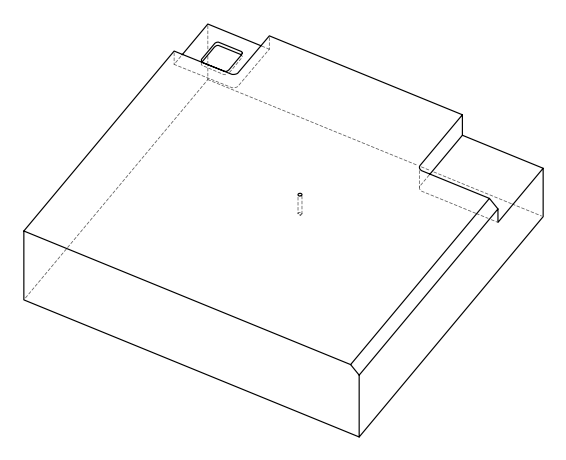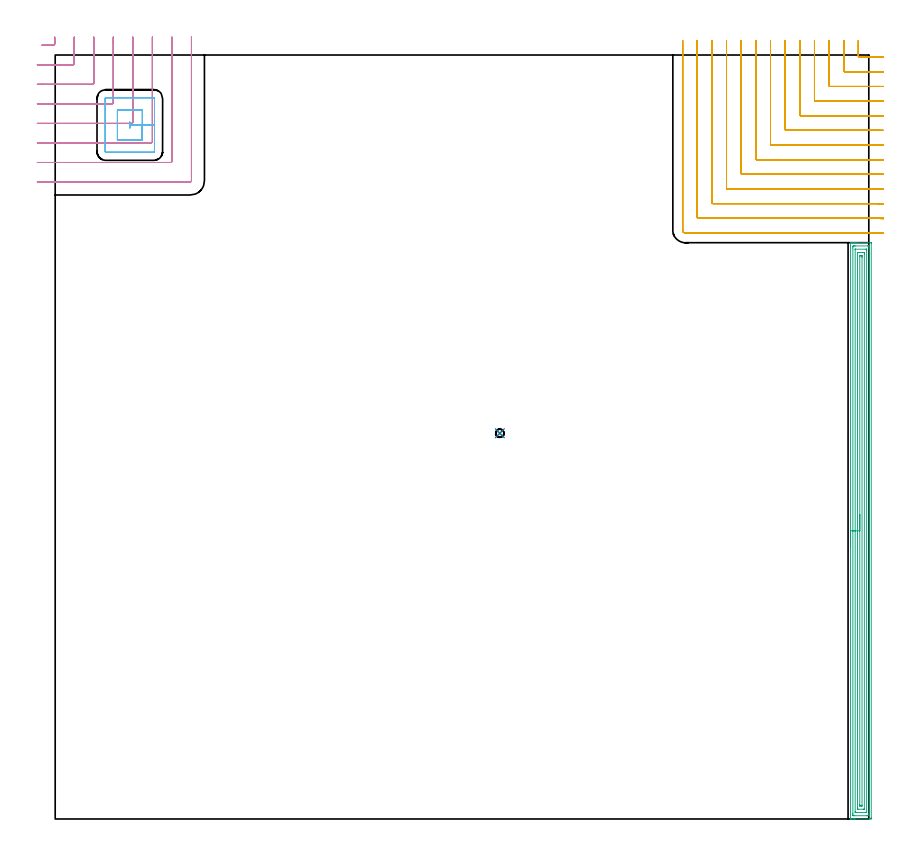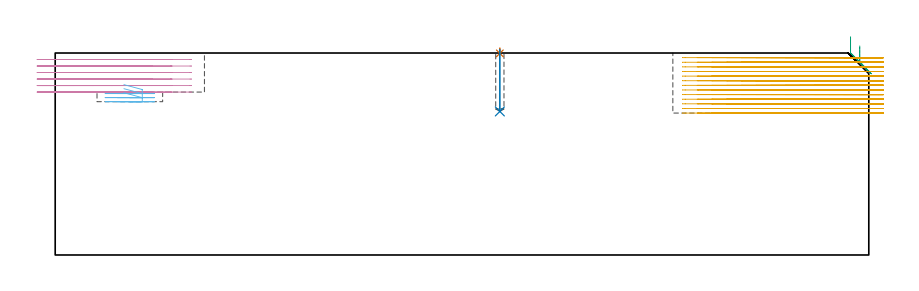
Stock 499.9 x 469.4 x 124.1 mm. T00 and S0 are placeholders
(PLAN: 6 operations, 5 tool changes, 76.7 min)
(1 SPOT_DRILL | STEP1POCKET | NXT0321_9005460120000 | 0.03 min | 2 mm3)
(2 DRILL_BLIND_HOLE_INTO_CENTER | STEP1POCKET | UGT0301_175 | 0.15 min | 703 mm3)
(3 AREA_MILL | FG_CHAMFER_SURFACE | UGT0205_001 | 14.4 min | 29096 mm3)
(4 MILL_CORNER_NOTCH_RECTANGULAR | CORNER_NOTCH_RECTANGULAR | UGT0201_008 | Follow Part, ap 4, ae 75% | 10.73 min | 188899 mm3)
(5 MILL_CORNER_NOTCH_RECTANGULAR_1 | CORNER_NOTCH_RECTANGULAR_1 | NXT0201_011 | Follow Part, ap 3, ae 75% | 49.76 min | 511276 mm3)
(6 MILL_RECTANGULAR_POCKET | POCKET_RECTANGULAR_STRAIGHT | NXT0201_013 | Follow Part, ap 2.5, ae 75% | 1.66 min | 10167 mm3)
(TOOL NXT0321_9005460120000 | NC Spot Drill, 142deg, 12mm, Carbide, Uncoated | D12 PA142 FL30 Z2)
(TOOL UGT0301_175 | Twist Drill 5.1 mm | D5.1 PA118 FL50 Z2)
(TOOL UGT0205_001 | Chamfer Mill 20 x 3 x 45 deg. | D20 FL50 Z2)
(TOOL UGT0201_008 | End Mill 16 mm | D16 FL32 Z4)
(TOOL NXT0201_011 | ENDMILL 12mm [2P460-1200-NA 1630] | D12 FL38 Z6)
(TOOL NXT0201_013 | ENDMILL 10mm | D10 FL30 Z4)
(OP 1 SPOT_DRILL)
G17 G21 G94 G90
T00 M6
G54
G17 G0 G90 X273.2 Y237. S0 M3
G43 Z134.1 H0
G94 G81 G98 Z123.88 F250. R127.1
G80
M5
M2
(OP 2 DRILL_BLIND_HOLE_INTO_CENTER)
G17 G21 G94 G90
T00 M6
G54
G17 G0 G90 X273.2 Y237. S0 M3
G43 Z134.1 H0
G94 G81 G98 Z88.2 F250. R126.1
G80
M5
M2
(OP 3 AREA_MILL)
G17 G21 G94 G90
T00 M6
G54
G17 G0 G90 X488.7 Y167.05 S1061 M3
G43 Z134.1 H0
G94 G1 Y167.088 Z133.228 F250.
Y167.202 Z132.363
Y167.391 Z131.512
Y167.653 Z130.68
Y167.987 Z129.874
Y168.39 Z129.1
Y168.858 Z128.364
Y169.39 Z127.672
Y169.979 Z127.029
Y170.622 Z126.439
Y171.314 Z125.908
Y172.05 Z125.44
Y172.824 Z125.037
Y173.63 Z124.703
Y174.462 Z124.441
Y175.314 Z124.252
Y176.178 Z124.138
Y177.05 Z124.1
Y353.929
X488.703 Y354.09 Z124.088
X488.745 Y354.094 Z124.046
X489.134 Y354.1 Z123.665
X489.475 Z123.324
X490.157 Z122.638
X491.387 Z121.41
X491.936 Z120.858
X492.551 Z120.244
X500.833 Z111.964
X501.109 Y354.098 Z111.688
X501.392 Y354.09 Z111.406
X501.399 Y353.807 Z111.399
X501.4 Y0.618 Z111.4
X501.397 Y0.291 Z111.402
X501.392 Y0.01 Z111.406
X501.108 Y0. Z111.69
X491.936 Z120.858
X491.387 Z121.41
X491.046 Z121.75
X490.497 Z122.299
X490.157 Z122.638
X489.475 Z123.324
X489.134 Z123.665
X488.747 Z124.044
X488.702 Y0.009 Z124.088
X488.7 Y0.171 Z124.1
Y177.05
X490.114 Z122.686
Y350.845
X490.117 Y351.696 Z122.683
X490.119 Y351.733 Z122.681
X490.157 Y352.09 Z122.643
X490.646 Y352.098 Z122.154
X491.046 Y352.099 Z121.754
X491.533 Y352.1 Z121.267
X499.054 Y352.099 Z113.746
X499.543 Y352.097 Z113.257
X499.943 Y352.09 Z112.857
X499.981 Y351.696 Z112.819
X499.983 Y351.656 Z112.817
X499.986 Y350.802 Z112.814
Y3.255
X499.983 Y2.404 Z112.817
X499.981 Y2.366 Z112.819
X499.943 Y2.01 Z112.857
X499.454 Y2.002 Z113.346
X499.054 Y2.001 Z113.746
X498.567 Y2. Z114.233
X491.046 Y2.001 Z121.754
X490.557 Y2.003 Z122.244
X490.157 Y2.01 Z122.643
X490.119 Y2.404 Z122.681
X490.117 Y2.444 Z122.683
X490.114 Y3.298 Z122.686
Y177.05
X491.528 Z121.272
X491.529 Y350.011 Z121.271
X491.53 Y350.062 Z121.27
X491.533 Y350.086 Z121.267
X491.535 Y350.09 Z121.265
X491.556 Y350.093 Z121.244
X491.747 Y350.099 Z121.053
X498.164 Z114.636
X498.354 Y350.096 Z114.446
X498.481 Y350.091 Z114.319
X498.565 Y350.085 Z114.235
X498.567 Y350.045 Z114.233
X498.569 Y349.909 Z114.231
X498.571 Y349.5 Z114.229
Y4.089
X498.57 Y4.038 Z114.23
X498.567 Y4.014 Z114.233
X498.565 Y4.01 Z114.235
X498.544 Y4.007 Z114.256
X498.353 Y4.001 Z114.447
X491.936 Z120.864
X491.746 Y4.004 Z121.054
X491.619 Y4.009 Z121.181
X491.535 Y4.015 Z121.265
X491.533 Y4.055 Z121.267
X491.531 Y4.191 Z121.269
X491.529 Y4.6 Z121.271
X491.528 Y177.05 Z121.272
X492.943 Z119.857
Y348.005
X492.944 Y348.057 Z119.856
X492.947 Y348.084 Z119.853
X492.949 Y348.09 Z119.851
X492.957 Y348.093 Z119.843
X493.065 Y348.097 Z119.735
X493.282 Y348.099 Z119.518
X493.715 Y348.1 Z119.085
X496.407 Z116.393
X496.827 Y348.098 Z115.973
X497.037 Y348.094 Z115.763
X497.14 Y348.09 Z115.66
X497.151 Y348.083 Z115.649
X497.153 Y348.065 Z115.647
X497.155 Y348.027 Z115.645
X497.157 Y347.347 Z115.643
Y347.229
Y6.095
X497.156 Y6.043 Z115.644
X497.153 Y6.016 Z115.647
X497.151 Y6.01 Z115.649
X497.143 Y6.007 Z115.657
X497.035 Y6.002 Z115.765
X496.818 Y6.001 Z115.982
X496.385 Y6. Z116.415
X493.693 Z119.107
X493.273 Y6.002 Z119.527
X493.063 Y6.006 Z119.737
X492.96 Y6.01 Z119.84
X492.949 Y6.017 Z119.851
X492.947 Y6.035 Z119.853
X492.945 Y6.073 Z119.855
X492.943 Y6.754 Z119.857
Y6.871
Y177.05
X494.357 Z118.443
X494.358 Y345.691 Z118.442
X494.362 Y345.941 Z118.438
X494.366 Y346.09 Z118.434
X494.442 Y346.095 Z118.358
X494.605 Y346.099 Z118.195
X494.84 Y346.1 Z117.96
X495.495 Y346.099 Z117.305
X495.732 Y346.098 Z117.068
X495.74 Y346.091 Z117.06
X495.742 Y346.088 Z117.058
X495.743 Y345.442 Z117.057
Y345.193
X495.742 Y8.409 Z117.058
X495.738 Y8.159 Z117.062
X495.734 Y8.01 Z117.066
X495.658 Y8.005 Z117.142
X495.495 Y8.001 Z117.305
X495.26 Y8. Z117.54
X494.605 Y8.001 Z118.195
X494.368 Y8.002 Z118.432
X494.36 Y8.009 Z118.44
X494.358 Y8.012 Z118.442
X494.357 Y8.658 Z118.443
Y8.907
Y177.05
Y177.922 Z118.481
Y178.786 Z118.595
Y179.638 Z118.784
Y180.47 Z119.046
Y181.276 Z119.38
Y182.05 Z119.783
Y182.786 Z120.252
Y183.478 Z120.783
Y184.121 Z121.372
Y184.71 Z122.015
Y185.242 Z122.707
Y185.71 Z123.443
Y186.113 Z124.217
Y186.447 Z125.023
Y186.709 Z125.855
Y186.898 Z126.707
Y187.012 Z127.572
Y187.05 Z128.443
G0 Z134.1
M5
M2
(OP 4 MILL_CORNER_NOTCH_RECTANGULAR)
G17 G21 G94 G90
T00 M6
G54
G17 G0 G90 X-8.291 Y475.4 S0 M3
G43 Z134.1 H0
Z120.1
G94 G1 X-5.291 F250.
X-1.093
G3 X-0.3 Y476.194 R0.8
G1 Y477.394
Y480.394
G0 Z134.1
X-11. Y463.4
Z120.1
G1 X-8.
X10.906 F500.
G3 X11.7 Y464.194 R0.8
G1 Y477.4
Y480.4 F250.
G0 Z134.1
X-11. Y451.4
Z120.1
G1 X-8.
X22.906 F500.
G3 X23.7 Y452.194 R0.8
G1 Y477.4
Y480.4 F250.
G0 Z134.1
X-11. Y439.4
Z120.1
G1 X-8.
X34.905 F500.
G3 X35.7 Y440.195 R0.8
G1 Y477.4
Y480.4 F250.
G0 Z134.1
X-11. Y427.4
Z120.1
G1 X-8.
X46.905 F500.
G3 X47.7 Y428.195 R0.8
G1 Y477.4
Y480.4 F250.
G0 Z134.1
X-11. Y415.4
Z120.1
G1 X-8.
X58.905 F500.
G3 X59.7 Y416.195 R0.8
G1 Y477.4
Y480.4 F250.
G0 Z134.1
X-11. Y403.4
Z120.1
G1 X-8.
X70.905 F500.
G3 X71.7 Y404.195 R0.8
G1 Y477.4
Y480.4 F250.
G0 Z134.1
X-11. Y391.4
Z120.1
G1 X-8.
X82.905 F500.
G3 X83.7 Y392.195 R0.8
G1 Y477.4
Y480.4 F250.
G0 Z134.1
X-8.291 Y475.4
Z116.1
G1 X-5.291
X-1.093
G3 X-0.3 Y476.193 R0.8
G1 Y477.394
Y480.394
G0 Z134.1
X-11. Y463.4
Z116.1
G1 X-8.
X10.906 F500.
G3 X11.7 Y464.194 R0.8
G1 Y477.4
Y480.4 F250.
G0 Z134.1
X-11. Y451.4
Z116.1
G1 X-8.
X22.906 F500.
G3 X23.7 Y452.194 R0.8
G1 Y477.4
Y480.4 F250.
G0 Z134.1
X-11. Y439.4
Z116.1
G1 X-8.
X34.906 F500.
G3 X35.7 Y440.194 R0.8
G1 Y477.4
Y480.4 F250.
G0 Z134.1
X-11. Y427.4
Z116.1
G1 X-8.
X46.905 F500.
G3 X47.7 Y428.195 R0.8
G1 Y477.4
Y480.4 F250.
G0 Z134.1
X-11. Y415.4
Z116.1
G1 X-8.
X58.905 F500.
G3 X59.7 Y416.195 R0.8
G1 Y477.4
Y480.4 F250.
G0 Z134.1
X-11. Y403.4
Z116.1
G1 X-8.
X70.905 F500.
G3 X71.7 Y404.195 R0.8
G1 Y477.4
Y480.4 F250.
G0 Z134.1
X-11. Y391.4
Z116.1
G1 X-8.
X82.905 F500.
G3 X83.7 Y392.195 R0.8
G1 Y477.4
Y480.4 F250.
G0 Z134.1
X-8.291 Y475.4
Z112.1
G1 X-5.291
X-1.093
G3 X-0.3 Y476.193 R0.8
G1 Y477.394
Y480.394
G0 Z134.1
X-11. Y463.4
Z112.1
G1 X-8.
X10.906 F500.
G3 X11.7 Y464.194 R0.8
G1 Y477.4
Y480.4 F250.
G0 Z134.1
X-11. Y451.4
Z112.1
G1 X-8.
X22.906 F500.
G3 X23.7 Y452.194 R0.8
G1 Y477.4
Y480.4 F250.
G0 Z134.1
X-11. Y439.4
Z112.1
G1 X-8.
X34.906 F500.
G3 X35.7 Y440.194 R0.8
G1 Y477.4
Y480.4 F250.
G0 Z134.1
X-11. Y427.4
Z112.1
G1 X-8.
X46.905 F500.
G3 X47.7 Y428.195 R0.8
G1 Y477.4
Y480.4 F250.
G0 Z134.1
X-11. Y415.4
Z112.1
G1 X-8.
X58.905 F500.
G3 X59.7 Y416.195 R0.8
G1 Y477.4
Y480.4 F250.
G0 Z134.1
X-11. Y403.4
Z112.1
G1 X-8.
X70.905 F500.
G3 X71.7 Y404.195 R0.8
G1 Y477.4
Y480.4 F250.
G0 Z134.1
X-11. Y391.4
Z112.1
G1 X-8.
X82.905 F500.
G3 X83.7 Y392.195 R0.8
G1 Y477.4
Y480.4 F250.
G0 Z134.1
X-8.291 Y475.4
Z108.1
G1 X-5.291
X-1.093
G3 X-0.3 Y476.193 R0.8
G1 Y477.394
Y480.394
G0 Z134.1
X-11. Y463.4
Z108.1
G1 X-8.
X10.906 F500.
G3 X11.7 Y464.194 R0.8
G1 Y477.4
Y480.4 F250.
G0 Z134.1
X-11. Y451.4
Z108.1
G1 X-8.
X22.906 F500.
G3 X23.7 Y452.194 R0.8
G1 Y477.4
Y480.4 F250.
G0 Z134.1
X-11. Y439.4
Z108.1
G1 X-8.
X34.906 F500.
G3 X35.7 Y440.194 R0.8
G1 Y477.4
Y480.4 F250.
G0 Z134.1
X-11. Y427.4
Z108.1
G1 X-8.
X46.905 F500.
G3 X47.7 Y428.195 R0.8
G1 Y477.4
Y480.4 F250.
G0 Z134.1
X-11. Y415.4
Z108.1
G1 X-8.
X58.905 F500.
G3 X59.7 Y416.195 R0.8
G1 Y477.4
Y480.4 F250.
G0 Z134.1
X-11. Y403.4
Z108.1
G1 X-8.
X70.905 F500.
G3 X71.7 Y404.195 R0.8
G1 Y477.4
Y480.4 F250.
G0 Z134.1
X-11. Y391.4
Z108.1
G1 X-8.
X82.905 F500.
G3 X83.7 Y392.195 R0.8
G1 Y477.4
Y480.4 F250.
G0 Z134.1
X-8.291 Y475.4
Z104.1
G1 X-5.291
X-1.093
G3 X-0.3 Y476.193 R0.8
G1 Y477.394
Y480.394
G0 Z134.1
X-11. Y463.4
Z104.1
G1 X-8.
X10.906 F500.
G3 X11.7 Y464.194 R0.8
G1 Y477.4
Y480.4 F250.
G0 Z134.1
X-11. Y451.4
Z104.1
G1 X-8.
X22.906 F500.
G3 X23.7 Y452.194 R0.8
G1 Y477.4
Y480.4 F250.
G0 Z134.1
X-11. Y439.4
Z104.1
G1 X-8.
X34.906 F500.
G3 X35.7 Y440.194 R0.8
G1 Y477.4
Y480.4 F250.
G0 Z134.1
X-11. Y427.4
Z104.1
G1 X-8.
X46.905 F500.
G3 X47.7 Y428.195 R0.8
G1 Y477.4
Y480.4 F250.
G0 Z134.1
X-11. Y415.4
Z104.1
G1 X-8.
X58.905 F500.
G3 X59.7 Y416.195 R0.8
G1 Y477.4
Y480.4 F250.
G0 Z134.1
X-11. Y403.4
Z104.1
G1 X-8.
X70.905 F500.
G3 X71.7 Y404.195 R0.8
G1 Y477.4
Y480.4 F250.
G0 Z134.1
X-11. Y391.4
Z104.1
G1 X-8.
X82.905 F500.
G3 X83.7 Y392.195 R0.8
G1 Y477.4
Y480.4 F250.
G0 Z134.1
X-8.291 Y475.4
Z100.1
G1 X-5.291
X-1.093
G3 X-0.3 Y476.193 R0.8
G1 Y477.394
Y480.394
G0 Z134.1
X-11. Y463.4
Z100.1
G1 X-8.
X10.906 F500.
G3 X11.7 Y464.194 R0.8
G1 Y477.4
Y480.4 F250.
G0 Z134.1
X-11. Y451.4
Z100.1
G1 X-8.
X22.906 F500.
G3 X23.7 Y452.194 R0.8
G1 Y477.4
Y480.4 F250.
G0 Z134.1
X-11. Y439.4
Z100.1
G1 X-8.
X34.906 F500.
G3 X35.7 Y440.194 R0.8
G1 Y477.4
Y480.4 F250.
G0 Z134.1
X-11. Y427.4
Z100.1
G1 X-8.
X46.905 F500.
G3 X47.7 Y428.195 R0.8
G1 Y477.4
Y480.4 F250.
G0 Z134.1
X-11. Y415.4
Z100.1
G1 X-8.
X58.905 F500.
G3 X59.7 Y416.195 R0.8
G1 Y477.4
Y480.4 F250.
G0 Z134.1
X-11. Y403.4
Z100.1
G1 X-8.
X70.905 F500.
G3 X71.7 Y404.195 R0.8
G1 Y477.4
Y480.4 F250.
G0 Z134.1
X-11. Y391.4
Z100.1
G1 X-8.
X82.905 F500.
G3 X83.7 Y392.195 R0.8
G1 Y477.4
Y480.4 F250.
G0 Z134.1
M5
M2
(OP 5 MILL_CORNER_NOTCH_RECTANGULAR_1)
G17 G21 G94 G90
T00 M6
G54
G17 G0 G90 X493.5 Y478.4 S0 M3
G43 Z134.1 H1
Z121.261
G94 G1 Y475.4 F250.
Y468.693 F500.
G3 X494.093 Y468.1 R0.6
G1 X504.372
G2 X505.9 Y468.089 R108.
G1 X508.9 Y468.047 F250.
G0 Z134.1
X484.5 Y478.4
Z121.261
G1 Y475.4
Y459.693 F500.
G3 X485.093 Y459.1 R0.6
G1 X504.372
G2 X505.9 Y459.088 R99.
G1 X508.9 Y459.042 F250.
G0 Z134.1
X475.5 Y478.4
Z121.261
G1 Y475.4
Y450.693 F500.
G3 X476.093 Y450.1 R0.6
G1 X504.372
G2 X505.9 Y450.087 R90.
G1 X508.9 Y450.036 F250.
G0 Z134.1
X466.5 Y478.4
Z121.261
G1 Y475.4
Y441.694 F500.
G3 X467.094 Y441.1 R0.6
G1 X504.372
G2 X505.9 Y441.086 R81.
G1 X508.899 Y441.029 F250.
G0 Z134.1
X457.5 Y478.4
Z121.261
G1 Y475.4
Y432.694 F500.
G3 X458.094 Y432.1 R0.6
G1 X504.372
G2 X505.9 Y432.084 R72.
G1 X508.899 Y432.02 F250.
G0 Z134.1
X448.5 Y478.4
Z121.261
G1 Y475.4
Y423.694 F500.
G3 X449.094 Y423.1 R0.6
G1 X504.372
G2 X505.9 Y423.081 R63.
G1 X508.899 Y423.009 F250.
G0 Z134.1
X439.5 Y478.4
Z121.261
G1 Y475.4
Y414.695 F500.
G3 X440.095 Y414.1 R0.6
G1 X504.372
G2 X505.9 Y414.078 R54.
G1 X508.899 Y413.994 F250.
G0 Z134.1
X430.5 Y478.4
Z121.261
G1 Y475.4
Y405.695 F500.
G3 X431.095 Y405.1 R0.6
G1 X504.372
G2 X505.9 Y405.074 R45.
G1 X508.898 Y404.972 F250.
G0 Z134.1
X421.5 Y478.4
Z121.261
G1 Y475.4
Y396.695 F500.
G3 X422.095 Y396.1 R0.6
G1 X504.372
G2 X505.9 Y396.068 R36.
G1 X508.897 Y395.94 F250.
G0 Z134.1
X412.5 Y478.4
Z121.261
G1 Y475.4
Y387.695 F500.
G3 X413.095 Y387.1 R0.6
G1 X504.372
G2 X505.9 Y387.057 R27.
G1 X508.895 Y386.887 F250.
G0 Z134.1
X403.5 Y478.4
Z121.261
G1 Y475.4
Y378.696 F500.
G3 X404.096 Y378.1 R0.6
G1 X504.372
G2 X505.9 Y378.035 R18.
G1 X508.889 Y377.78 F250.
G0 Z134.1
X394.5 Y478.4
Z121.261
G1 Y475.4
Y369.696 F500.
G3 X395.096 Y369.1 R0.6
G1 X504.372
G2 X505.9 Y368.969 R9.
G1 X508.856 Y368.46 F250.
G0 Z134.1
X385.5 Y478.4
Z121.261
G1 Y475.4
Y361.7 F500.
G3 X387.1 Y360.1 R1.6
G1 X504.372
X507.372 F250.
G0 Z134.1
X493.5 Y478.4
Z118.423
G1 Y475.4
Y468.693 F500.
G3 X494.093 Y468.1 R0.6
G1 X505.392
G2 X505.9 Y468.099 R108.
G1 X508.9 Y468.085 F250.
G0 Z134.1
X484.5 Y478.4
Z118.423
G1 Y475.4
Y459.693 F500.
G3 X485.093 Y459.1 R0.6
G1 X505.392
G2 X505.9 Y459.099 R99.
G1 X508.9 Y459.083 F250.
G0 Z134.1
X475.5 Y478.4
Z118.423
G1 Y475.4
Y450.693 F500.
G3 X476.093 Y450.1 R0.6
G1 X505.392
G2 X505.9 Y450.099 R90.
G1 X508.9 Y450.082 F250.
G0 Z134.1
X466.5 Y478.4
Z118.423
G1 Y475.4
Y441.694 F500.
G3 X467.094 Y441.1 R0.6
G1 X505.392
G2 X505.9 Y441.098 R81.
G1 X508.9 Y441.08 F250.
G0 Z134.1
X457.5 Y478.4
Z118.423
G1 Y475.4
Y432.694 F500.
G3 X458.094 Y432.1 R0.6
G1 X505.392
G2 X505.9 Y432.098 R72.
G1 X508.9 Y432.077 F250.
G0 Z134.1
X448.5 Y478.4
Z118.423
G1 Y475.4
Y423.694 F500.
G3 X449.094 Y423.1 R0.6
G1 X505.392
G2 X505.9 Y423.098 R63.
G1 X508.9 Y423.074 F250.
G0 Z134.1
X439.5 Y478.4
Z118.423
G1 Y475.4
Y414.695 F500.
G3 X440.095 Y414.1 R0.6
G1 X505.392
G2 X505.9 Y414.098 R54.
G1 X508.9 Y414.069 F250.
G0 Z134.1
X430.5 Y478.4
Z118.423
G1 Y475.4
Y405.695 F500.
G3 X431.095 Y405.1 R0.6
G1 X505.392
G2 X505.9 Y405.097 R45.
G1 X508.9 Y405.063 F250.
G0 Z134.1
X421.5 Y478.4
Z118.423
G1 Y475.4
Y396.695 F500.
G3 X422.095 Y396.1 R0.6
G1 X505.392
G2 X505.9 Y396.096 R36.
G1 X508.9 Y396.054 F250.
G0 Z134.1
X412.5 Y478.4
Z118.423
G1 Y475.4
Y387.695 F500.
G3 X413.095 Y387.1 R0.6
G1 X505.392
G2 X505.9 Y387.095 R27.
G1 X508.899 Y387.039 F250.
G0 Z134.1
X403.5 Y478.4
Z118.423
G1 Y475.4
Y378.696 F500.
G3 X404.096 Y378.1 R0.6
G1 X505.392
G2 X505.9 Y378.093 R18.
G1 X508.899 Y378.008 F250.
G0 Z134.1
X394.5 Y478.4
Z118.423
G1 Y475.4
Y369.696 F500.
G3 X395.096 Y369.1 R0.6
G1 X505.392
G2 X505.9 Y369.086 R9.
G1 X508.895 Y368.916 F250.
G0 Z134.1
X385.5 Y478.4
Z118.423
G1 Y475.4
Y361.7 F500.
G3 X387.1 Y360.1 R1.6
G1 X505.392
X508.392 F250.
G0 Z134.1
X493.5 Y478.4
Z115.585
G1 Y475.4
Y468.693 F500.
G3 X494.093 Y468.1 R0.6
G1 X505.9
X508.9 F250.
G0 Z134.1
X484.5 Y478.4
Z115.585
G1 Y475.4
Y459.693 F500.
G3 X485.093 Y459.1 R0.6
G1 X505.9
X508.9 F250.
G0 Z134.1
X475.5 Y478.4
Z115.585
G1 Y475.4
Y450.693 F500.
G3 X476.093 Y450.1 R0.6
G1 X505.9
X508.9 F250.
G0 Z134.1
X466.5 Y478.4
Z115.585
G1 Y475.4
Y441.694 F500.
G3 X467.094 Y441.1 R0.6
G1 X505.9
X508.9 F250.
G0 Z134.1
X457.5 Y478.4
Z115.585
G1 Y475.4
Y432.694 F500.
G3 X458.094 Y432.1 R0.6
G1 X505.9
X508.9 F250.
G0 Z134.1
X448.5 Y478.4
Z115.585
G1 Y475.4
Y423.694 F500.
G3 X449.094 Y423.1 R0.6
G1 X505.9
X508.9 F250.
G0 Z134.1
X439.5 Y478.4
Z115.585
G1 Y475.4
Y414.695 F500.
G3 X440.095 Y414.1 R0.6
G1 X505.9
X508.9 F250.
G0 Z134.1
X430.5 Y478.4
Z115.585
G1 Y475.4
Y405.695 F500.
G3 X431.095 Y405.1 R0.6
G1 X505.9
X508.9 F250.
G0 Z134.1
X421.5 Y478.4
Z115.585
G1 Y475.4
Y396.695 F500.
G3 X422.095 Y396.1 R0.6
G1 X505.9
X508.9 F250.
G0 Z134.1
X412.5 Y478.4
Z115.585
G1 Y475.4
Y387.695 F500.
G3 X413.095 Y387.1 R0.6
G1 X505.9
X508.9 F250.
G0 Z134.1
X403.5 Y478.4
Z115.585
G1 Y475.4
Y378.696 F500.
G3 X404.096 Y378.1 R0.6
G1 X505.9
X508.9 F250.
G0 Z134.1
X394.5 Y478.4
Z115.585
G1 Y475.4
Y369.696 F500.
G3 X395.096 Y369.1 R0.6
G1 X505.9
X508.9 F250.
G0 Z134.1
X385.5 Y478.4
Z115.585
G1 Y475.4
Y361.7 F500.
G3 X387.1 Y360.1 R1.6
G1 X505.9
X508.9 F250.
G0 Z134.1
X493.5 Y478.4
Z112.746
G1 Y475.4
Y468.693 F500.
G3 X494.093 Y468.1 R0.6
G1 X505.9
X508.9 F250.
G0 Z134.1
X484.5 Y478.4
Z112.746
G1 Y475.4
Y459.693 F500.
G3 X485.093 Y459.1 R0.6
G1 X505.9
X508.9 F250.
G0 Z134.1
X475.5 Y478.4
Z112.746
G1 Y475.4
Y450.693 F500.
G3 X476.093 Y450.1 R0.6
G1 X505.9
X508.9 F250.
G0 Z134.1
X466.5 Y478.4
Z112.746
G1 Y475.4
Y441.694 F500.
G3 X467.094 Y441.1 R0.6
G1 X505.9
X508.9 F250.
G0 Z134.1
X457.5 Y478.4
Z112.746
G1 Y475.4
Y432.694 F500.
G3 X458.094 Y432.1 R0.6
G1 X505.9
X508.9 F250.
G0 Z134.1
X448.5 Y478.4
Z112.746
G1 Y475.4
Y423.694 F500.
G3 X449.094 Y423.1 R0.6
G1 X505.9
X508.9 F250.
G0 Z134.1
X439.5 Y478.4
Z112.746
G1 Y475.4
Y414.695 F500.
G3 X440.095 Y414.1 R0.6
G1 X505.9
X508.9 F250.
G0 Z134.1
X430.5 Y478.4
Z112.746
G1 Y475.4
Y405.695 F500.
G3 X431.095 Y405.1 R0.6
G1 X505.9
X508.9 F250.
G0 Z134.1
X421.5 Y478.4
Z112.746
G1 Y475.4
Y396.695 F500.
G3 X422.095 Y396.1 R0.6
G1 X505.9
X508.9 F250.
G0 Z134.1
X412.5 Y478.4
Z112.746
G1 Y475.4
Y387.695 F500.
G3 X413.095 Y387.1 R0.6
G1 X505.9
X508.9 F250.
G0 Z134.1
X403.5 Y478.4
Z112.746
G1 Y475.4
Y378.696 F500.
G3 X404.096 Y378.1 R0.6
G1 X505.9
X508.9 F250.
G0 Z134.1
X394.5 Y478.4
Z112.746
G1 Y475.4
Y369.696 F500.
G3 X395.096 Y369.1 R0.6
G1 X505.9
X508.9 F250.
G0 Z134.1
X385.5 Y478.4
Z112.746
G1 Y475.4
Y361.7 F500.
G3 X387.1 Y360.1 R1.6
G1 X505.9
X508.9 F250.
G0 Z134.1
X493.5 Y478.4
Z109.908
G1 Y475.4
Y468.693 F500.
G3 X494.093 Y468.1 R0.6
G1 X505.9
X508.9 F250.
G0 Z134.1
X484.5 Y478.4
Z109.908
G1 Y475.4
Y459.693 F500.
G3 X485.093 Y459.1 R0.6
G1 X505.9
X508.9 F250.
G0 Z134.1
X475.5 Y478.4
Z109.908
G1 Y475.4
Y450.693 F500.
G3 X476.093 Y450.1 R0.6
G1 X505.9
X508.9 F250.
G0 Z134.1
X466.5 Y478.4
Z109.908
G1 Y475.4
Y441.694 F500.
G3 X467.094 Y441.1 R0.6
G1 X505.9
X508.9 F250.
G0 Z134.1
X457.5 Y478.4
Z109.908
G1 Y475.4
Y432.694 F500.
G3 X458.094 Y432.1 R0.6
G1 X505.9
X508.9 F250.
G0 Z134.1
X448.5 Y478.4
Z109.908
G1 Y475.4
Y423.694 F500.
G3 X449.094 Y423.1 R0.6
G1 X505.9
X508.9 F250.
G0 Z134.1
X439.5 Y478.4
Z109.908
G1 Y475.4
Y414.695 F500.
G3 X440.095 Y414.1 R0.6
G1 X505.9
X508.9 F250.
G0 Z134.1
X430.5 Y478.4
Z109.908
G1 Y475.4
Y405.695 F500.
G3 X431.095 Y405.1 R0.6
G1 X505.9
X508.9 F250.
G0 Z134.1
X421.5 Y478.4
Z109.908
G1 Y475.4
Y396.695 F500.
G3 X422.095 Y396.1 R0.6
G1 X505.9
X508.9 F250.
G0 Z134.1
X412.5 Y478.4
Z109.908
G1 Y475.4
Y387.695 F500.
G3 X413.095 Y387.1 R0.6
G1 X505.9
X508.9 F250.
G0 Z134.1
X403.5 Y478.4
Z109.908
G1 Y475.4
Y378.696 F500.
G3 X404.096 Y378.1 R0.6
G1 X505.9
X508.9 F250.
G0 Z134.1
X394.5 Y478.4
Z109.908
G1 Y475.4
Y369.696 F500.
G3 X395.096 Y369.1 R0.6
G1 X505.9
X508.9 F250.
G0 Z134.1
X385.5 Y478.4
Z109.908
G1 Y475.4
Y361.7 F500.
G3 X387.1 Y360.1 R1.6
G1 X505.9
X508.9 F250.
G0 Z134.1
X493.5 Y478.4
Z107.069
G1 Y475.4
Y468.693 F500.
G3 X494.093 Y468.1 R0.6
G1 X505.9
X508.9 F250.
G0 Z134.1
X484.5 Y478.4
Z107.069
G1 Y475.4
Y459.693 F500.
G3 X485.093 Y459.1 R0.6
G1 X505.9
X508.9 F250.
G0 Z134.1
X475.5 Y478.4
Z107.069
G1 Y475.4
Y450.693 F500.
G3 X476.093 Y450.1 R0.6
G1 X505.9
X508.9 F250.
G0 Z134.1
X466.5 Y478.4
Z107.069
G1 Y475.4
Y441.694 F500.
G3 X467.094 Y441.1 R0.6
G1 X505.9
X508.9 F250.
G0 Z134.1
X457.5 Y478.4
Z107.069
G1 Y475.4
Y432.694 F500.
G3 X458.094 Y432.1 R0.6
G1 X505.9
X508.9 F250.
G0 Z134.1
X448.5 Y478.4
Z107.069
G1 Y475.4
Y423.694 F500.
G3 X449.094 Y423.1 R0.6
G1 X505.9
X508.9 F250.
G0 Z134.1
X439.5 Y478.4
Z107.069
G1 Y475.4
Y414.695 F500.
G3 X440.095 Y414.1 R0.6
G1 X505.9
X508.9 F250.
G0 Z134.1
X430.5 Y478.4
Z107.069
G1 Y475.4
Y405.695 F500.
G3 X431.095 Y405.1 R0.6
G1 X505.9
X508.9 F250.
G0 Z134.1
X421.5 Y478.4
Z107.069
G1 Y475.4
Y396.695 F500.
G3 X422.095 Y396.1 R0.6
G1 X505.9
X508.9 F250.
G0 Z134.1
X412.5 Y478.4
Z107.069
G1 Y475.4
Y387.695 F500.
G3 X413.095 Y387.1 R0.6
G1 X505.9
X508.9 F250.
G0 Z134.1
X403.5 Y478.4
Z107.069
G1 Y475.4
Y378.696 F500.
G3 X404.096 Y378.1 R0.6
G1 X505.9
X508.9 F250.
G0 Z134.1
X394.5 Y478.4
Z107.069
G1 Y475.4
Y369.696 F500.
G3 X395.096 Y369.1 R0.6
G1 X505.9
X508.9 F250.
G0 Z134.1
X385.5 Y478.4
Z107.069
G1 Y475.4
Y361.7 F500.
G3 X387.1 Y360.1 R1.6
G1 X505.9
X508.9 F250.
G0 Z134.1
X493.5 Y478.4
Z104.231
G1 Y475.4
Y468.693 F500.
G3 X494.093 Y468.1 R0.6
G1 X505.9
X508.9 F250.
G0 Z134.1
X484.5 Y478.4
Z104.231
G1 Y475.4
Y459.693 F500.
G3 X485.093 Y459.1 R0.6
G1 X505.9
X508.9 F250.
G0 Z134.1
X475.5 Y478.4
Z104.231
G1 Y475.4
Y450.693 F500.
G3 X476.093 Y450.1 R0.6
G1 X505.9
X508.9 F250.
G0 Z134.1
X466.5 Y478.4
Z104.231
G1 Y475.4
Y441.694 F500.
G3 X467.094 Y441.1 R0.6
G1 X505.9
X508.9 F250.
G0 Z134.1
X457.5 Y478.4
Z104.231
G1 Y475.4
Y432.694 F500.
G3 X458.094 Y432.1 R0.6
G1 X505.9
X508.9 F250.
G0 Z134.1
X448.5 Y478.4
Z104.231
G1 Y475.4
Y423.694 F500.
G3 X449.094 Y423.1 R0.6
G1 X505.9
X508.9 F250.
G0 Z134.1
X439.5 Y478.4
Z104.231
G1 Y475.4
Y414.695 F500.
G3 X440.095 Y414.1 R0.6
G1 X505.9
X508.9 F250.
G0 Z134.1
X430.5 Y478.4
Z104.231
G1 Y475.4
Y405.695 F500.
G3 X431.095 Y405.1 R0.6
G1 X505.9
X508.9 F250.
G0 Z134.1
X421.5 Y478.4
Z104.231
G1 Y475.4
Y396.695 F500.
G3 X422.095 Y396.1 R0.6
G1 X505.9
X508.9 F250.
G0 Z134.1
X412.5 Y478.4
Z104.231
G1 Y475.4
Y387.695 F500.
G3 X413.095 Y387.1 R0.6
G1 X505.9
X508.9 F250.
G0 Z134.1
X403.5 Y478.4
Z104.231
G1 Y475.4
Y378.696 F500.
G3 X404.096 Y378.1 R0.6
G1 X505.9
X508.9 F250.
G0 Z134.1
X394.5 Y478.4
Z104.231
G1 Y475.4
Y369.696 F500.
G3 X395.096 Y369.1 R0.6
G1 X505.9
X508.9 F250.
G0 Z134.1
X385.5 Y478.4
Z104.231
G1 Y475.4
Y361.7 F500.
G3 X387.1 Y360.1 R1.6
G1 X505.9
X508.9 F250.
G0 Z134.1
X493.5 Y478.4
Z101.392
G1 Y475.4
Y468.693 F500.
G3 X494.093 Y468.1 R0.6
G1 X505.9
X508.9 F250.
G0 Z134.1
X484.5 Y478.4
Z101.392
G1 Y475.4
Y459.693 F500.
G3 X485.093 Y459.1 R0.6
G1 X505.9
X508.9 F250.
G0 Z134.1
X475.5 Y478.4
Z101.392
G1 Y475.4
Y450.693 F500.
G3 X476.093 Y450.1 R0.6
G1 X505.9
X508.9 F250.
G0 Z134.1
X466.5 Y478.4
Z101.392
G1 Y475.4
Y441.694 F500.
G3 X467.094 Y441.1 R0.6
G1 X505.9
X508.9 F250.
G0 Z134.1
X457.5 Y478.4
Z101.392
G1 Y475.4
Y432.694 F500.
G3 X458.094 Y432.1 R0.6
G1 X505.9
X508.9 F250.
G0 Z134.1
X448.5 Y478.4
Z101.392
G1 Y475.4
Y423.694 F500.
G3 X449.094 Y423.1 R0.6
G1 X505.9
X508.9 F250.
G0 Z134.1
X439.5 Y478.4
Z101.392
G1 Y475.4
Y414.695 F500.
G3 X440.095 Y414.1 R0.6
G1 X505.9
X508.9 F250.
G0 Z134.1
X430.5 Y478.4
Z101.392
G1 Y475.4
Y405.695 F500.
G3 X431.095 Y405.1 R0.6
G1 X505.9
X508.9 F250.
G0 Z134.1
X421.5 Y478.4
Z101.392
G1 Y475.4
Y396.695 F500.
G3 X422.095 Y396.1 R0.6
G1 X505.9
X508.9 F250.
G0 Z134.1
X412.5 Y478.4
Z101.392
G1 Y475.4
Y387.695 F500.
G3 X413.095 Y387.1 R0.6
G1 X505.9
X508.9 F250.
G0 Z134.1
X403.5 Y478.4
Z101.392
G1 Y475.4
Y378.696 F500.
G3 X404.096 Y378.1 R0.6
G1 X505.9
X508.9 F250.
G0 Z134.1
X394.5 Y478.4
Z101.392
G1 Y475.4
Y369.696 F500.
G3 X395.096 Y369.1 R0.6
G1 X505.9
X508.9 F250.
G0 Z134.1
X385.5 Y478.4
Z101.392
G1 Y475.4
Y361.7 F500.
G3 X387.1 Y360.1 R1.6
G1 X505.9
X508.9 F250.
G0 Z134.1
X493.5 Y478.4
Z98.554
G1 Y475.4
Y468.693 F500.
G3 X494.093 Y468.1 R0.6
G1 X505.9
X508.9 F250.
G0 Z134.1
X484.5 Y478.4
Z98.554
G1 Y475.4
Y459.693 F500.
G3 X485.093 Y459.1 R0.6
G1 X505.9
X508.9 F250.
G0 Z134.1
X475.5 Y478.4
Z98.554
G1 Y475.4
Y450.693 F500.
G3 X476.093 Y450.1 R0.6
G1 X505.9
X508.9 F250.
G0 Z134.1
X466.5 Y478.4
Z98.554
G1 Y475.4
Y441.694 F500.
G3 X467.094 Y441.1 R0.6
G1 X505.9
X508.9 F250.
G0 Z134.1
X457.5 Y478.4
Z98.554
G1 Y475.4
Y432.694 F500.
G3 X458.094 Y432.1 R0.6
G1 X505.9
X508.9 F250.
G0 Z134.1
X448.5 Y478.4
Z98.554
G1 Y475.4
Y423.694 F500.
G3 X449.094 Y423.1 R0.6
G1 X505.9
X508.9 F250.
G0 Z134.1
X439.5 Y478.4
Z98.554
G1 Y475.4
Y414.695 F500.
G3 X440.095 Y414.1 R0.6
G1 X505.9
X508.9 F250.
G0 Z134.1
X430.5 Y478.4
Z98.554
G1 Y475.4
Y405.695 F500.
G3 X431.095 Y405.1 R0.6
G1 X505.9
X508.9 F250.
G0 Z134.1
X421.5 Y478.4
Z98.554
G1 Y475.4
Y396.695 F500.
G3 X422.095 Y396.1 R0.6
G1 X505.9
X508.9 F250.
G0 Z134.1
X412.5 Y478.4
Z98.554
G1 Y475.4
Y387.695 F500.
G3 X413.095 Y387.1 R0.6
G1 X505.9
X508.9 F250.
G0 Z134.1
X403.5 Y478.4
Z98.554
G1 Y475.4
Y378.696 F500.
G3 X404.096 Y378.1 R0.6
G1 X505.9
X508.9 F250.
G0 Z134.1
X394.5 Y478.4
Z98.554
G1 Y475.4
Y369.696 F500.
G3 X395.096 Y369.1 R0.6
G1 X505.9
X508.9 F250.
G0 Z134.1
X385.5 Y478.4
Z98.554
G1 Y475.4
Y361.7 F500.
G3 X387.1 Y360.1 R1.6
G1 X505.9
X508.9 F250.
G0 Z134.1
X493.5 Y478.4
Z95.715
G1 Y475.4
Y468.693 F500.
G3 X494.093 Y468.1 R0.6
G1 X505.9
X508.9 F250.
G0 Z134.1
X484.5 Y478.4
Z95.715
G1 Y475.4
Y459.693 F500.
G3 X485.093 Y459.1 R0.6
G1 X505.9
X508.9 F250.
G0 Z134.1
X475.5 Y478.4
Z95.715
G1 Y475.4
Y450.693 F500.
G3 X476.093 Y450.1 R0.6
G1 X505.9
X508.9 F250.
G0 Z134.1
X466.5 Y478.4
Z95.715
G1 Y475.4
Y441.694 F500.
G3 X467.094 Y441.1 R0.6
G1 X505.9
X508.9 F250.
G0 Z134.1
X457.5 Y478.4
Z95.715
G1 Y475.4
Y432.694 F500.
G3 X458.094 Y432.1 R0.6
G1 X505.9
X508.9 F250.
G0 Z134.1
X448.5 Y478.4
Z95.715
G1 Y475.4
Y423.694 F500.
G3 X449.094 Y423.1 R0.6
G1 X505.9
X508.9 F250.
G0 Z134.1
X439.5 Y478.4
Z95.715
G1 Y475.4
Y414.695 F500.
G3 X440.095 Y414.1 R0.6
G1 X505.9
X508.9 F250.
G0 Z134.1
X430.5 Y478.4
Z95.715
G1 Y475.4
Y405.695 F500.
G3 X431.095 Y405.1 R0.6
G1 X505.9
X508.9 F250.
G0 Z134.1
X421.5 Y478.4
Z95.715
G1 Y475.4
Y396.695 F500.
G3 X422.095 Y396.1 R0.6
G1 X505.9
X508.9 F250.
G0 Z134.1
X412.5 Y478.4
Z95.715
G1 Y475.4
Y387.695 F500.
G3 X413.095 Y387.1 R0.6
G1 X505.9
X508.9 F250.
G0 Z134.1
X403.5 Y478.4
Z95.715
G1 Y475.4
Y378.696 F500.
G3 X404.096 Y378.1 R0.6
G1 X505.9
X508.9 F250.
G0 Z134.1
X394.5 Y478.4
Z95.715
G1 Y475.4
Y369.696 F500.
G3 X395.096 Y369.1 R0.6
G1 X505.9
X508.9 F250.
G0 Z134.1
X385.5 Y478.4
Z95.715
G1 Y475.4
Y361.7 F500.
G3 X387.1 Y360.1 R1.6
G1 X505.9
X508.9 F250.
G0 Z134.1
X493.5 Y478.4
Z92.877
G1 Y475.4
Y468.693 F500.
G3 X494.093 Y468.1 R0.6
G1 X505.9
X508.9 F250.
G0 Z134.1
X484.5 Y478.4
Z92.877
G1 Y475.4
Y459.693 F500.
G3 X485.093 Y459.1 R0.6
G1 X505.9
X508.9 F250.
G0 Z134.1
X475.5 Y478.4
Z92.877
G1 Y475.4
Y450.693 F500.
G3 X476.093 Y450.1 R0.6
G1 X505.9
X508.9 F250.
G0 Z134.1
X466.5 Y478.4
Z92.877
G1 Y475.4
Y441.694 F500.
G3 X467.094 Y441.1 R0.6
G1 X505.9
X508.9 F250.
G0 Z134.1
X457.5 Y478.4
Z92.877
G1 Y475.4
Y432.694 F500.
G3 X458.094 Y432.1 R0.6
G1 X505.9
X508.9 F250.
G0 Z134.1
X448.5 Y478.4
Z92.877
G1 Y475.4
Y423.694 F500.
G3 X449.094 Y423.1 R0.6
G1 X505.9
X508.9 F250.
G0 Z134.1
X439.5 Y478.4
Z92.877
G1 Y475.4
Y414.695 F500.
G3 X440.095 Y414.1 R0.6
G1 X505.9
X508.9 F250.
G0 Z134.1
X430.5 Y478.4
Z92.877
G1 Y475.4
Y405.695 F500.
G3 X431.095 Y405.1 R0.6
G1 X505.9
X508.9 F250.
G0 Z134.1
X421.5 Y478.4
Z92.877
G1 Y475.4
Y396.695 F500.
G3 X422.095 Y396.1 R0.6
G1 X505.9
X508.9 F250.
G0 Z134.1
X412.5 Y478.4
Z92.877
G1 Y475.4
Y387.695 F500.
G3 X413.095 Y387.1 R0.6
G1 X505.9
X508.9 F250.
G0 Z134.1
X403.5 Y478.4
Z92.877
G1 Y475.4
Y378.696 F500.
G3 X404.096 Y378.1 R0.6
G1 X505.9
X508.9 F250.
G0 Z134.1
X394.5 Y478.4
Z92.877
G1 Y475.4
Y369.696 F500.
G3 X395.096 Y369.1 R0.6
G1 X505.9
X508.9 F250.
G0 Z134.1
X385.5 Y478.4
Z92.877
G1 Y475.4
Y361.7 F500.
G3 X387.1 Y360.1 R1.6
G1 X505.9
X508.9 F250.
G0 Z134.1
X493.5 Y478.4
Z90.038
G1 Y475.4
Y468.693 F500.
G3 X494.093 Y468.1 R0.6
G1 X505.9
X508.9 F250.
G0 Z134.1
X484.5 Y478.4
Z90.038
G1 Y475.4
Y459.693 F500.
G3 X485.093 Y459.1 R0.6
G1 X505.9
X508.9 F250.
G0 Z134.1
X475.5 Y478.4
Z90.038
G1 Y475.4
Y450.693 F500.
G3 X476.093 Y450.1 R0.6
G1 X505.9
X508.9 F250.
G0 Z134.1
X466.5 Y478.4
Z90.038
G1 Y475.4
Y441.694 F500.
G3 X467.094 Y441.1 R0.6
G1 X505.9
X508.9 F250.
G0 Z134.1
X457.5 Y478.4
Z90.038
G1 Y475.4
Y432.694 F500.
G3 X458.094 Y432.1 R0.6
G1 X505.9
X508.9 F250.
G0 Z134.1
X448.5 Y478.4
Z90.038
G1 Y475.4
Y423.694 F500.
G3 X449.094 Y423.1 R0.6
G1 X505.9
X508.9 F250.
G0 Z134.1
X439.5 Y478.4
Z90.038
G1 Y475.4
Y414.695 F500.
G3 X440.095 Y414.1 R0.6
G1 X505.9
X508.9 F250.
G0 Z134.1
X430.5 Y478.4
Z90.038
G1 Y475.4
Y405.695 F500.
G3 X431.095 Y405.1 R0.6
G1 X505.9
X508.9 F250.
G0 Z134.1
X421.5 Y478.4
Z90.038
G1 Y475.4
Y396.695 F500.
G3 X422.095 Y396.1 R0.6
G1 X505.9
X508.9 F250.
G0 Z134.1
X412.5 Y478.4
Z90.038
G1 Y475.4
Y387.695 F500.
G3 X413.095 Y387.1 R0.6
G1 X505.9
X508.9 F250.
G0 Z134.1
X403.5 Y478.4
Z90.038
G1 Y475.4
Y378.696 F500.
G3 X404.096 Y378.1 R0.6
G1 X505.9
X508.9 F250.
G0 Z134.1
X394.5 Y478.4
Z90.038
G1 Y475.4
Y369.696 F500.
G3 X395.096 Y369.1 R0.6
G1 X505.9
X508.9 F250.
G0 Z134.1
X385.5 Y478.4
Z90.038
G1 Y475.4
Y361.7 F500.
G3 X387.1 Y360.1 R1.6
G1 X505.9
X508.9 F250.
G0 Z134.1
X493.5 Y478.4
Z87.2
G1 Y475.4
Y468.693 F500.
G3 X494.093 Y468.1 R0.6
G1 X505.9
X508.9 F250.
G0 Z134.1
X484.5 Y478.4
Z87.2
G1 Y475.4
Y459.693 F500.
G3 X485.093 Y459.1 R0.6
G1 X505.9
X508.9 F250.
G0 Z134.1
X475.5 Y478.4
Z87.2
G1 Y475.4
Y450.693 F500.
G3 X476.093 Y450.1 R0.6
G1 X505.9
X508.9 F250.
G0 Z134.1
X466.5 Y478.4
Z87.2
G1 Y475.4
Y441.694 F500.
G3 X467.094 Y441.1 R0.6
G1 X505.9
X508.9 F250.
G0 Z134.1
X457.5 Y478.4
Z87.2
G1 Y475.4
Y432.694 F500.
G3 X458.094 Y432.1 R0.6
G1 X505.9
X508.9 F250.
G0 Z134.1
X448.5 Y478.4
Z87.2
G1 Y475.4
Y423.694 F500.
G3 X449.094 Y423.1 R0.6
G1 X505.9
X508.9 F250.
G0 Z134.1
X439.5 Y478.4
Z87.2
G1 Y475.4
Y414.695 F500.
G3 X440.095 Y414.1 R0.6
G1 X505.9
X508.9 F250.
G0 Z134.1
X430.5 Y478.4
Z87.2
G1 Y475.4
Y405.695 F500.
G3 X431.095 Y405.1 R0.6
G1 X505.9
X508.9 F250.
G0 Z134.1
X421.5 Y478.4
Z87.2
G1 Y475.4
Y396.695 F500.
G3 X422.095 Y396.1 R0.6
G1 X505.9
X508.9 F250.
G0 Z134.1
X412.5 Y478.4
Z87.2
G1 Y475.4
Y387.695 F500.
G3 X413.095 Y387.1 R0.6
G1 X505.9
X508.9 F250.
G0 Z134.1
X403.5 Y478.4
Z87.2
G1 Y475.4
Y378.696 F500.
G3 X404.096 Y378.1 R0.6
G1 X505.9
X508.9 F250.
G0 Z134.1
X394.5 Y478.4
Z87.2
G1 Y475.4
Y369.696 F500.
G3 X395.096 Y369.1 R0.6
G1 X505.9
X508.9 F250.
G0 Z134.1
X385.5 Y478.4
Z87.2
G1 Y475.4
Y361.7 F500.
G3 X387.1 Y360.1 R1.6
G1 X505.9
X508.9 F250.
G0 Z134.1
M5
M2
(OP 6 MILL_RECTANGULAR_POCKET)
G17 G21 G94 G90
T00 M6
G54
G17 G0 G90 X42.205 Y417.2 S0 M3
G43 Z134.1 H0
Z104.675
G94 G1 X53.5 Z101.648 F250.
Y426.4 Z99.183
X46.
Y428.1 F500.
X45.7
Y424.7
X46.
Y426.4
X53.5
Y435.6
X38.2
Y417.2
X53.5
Y426.4
X61.
Y442.7
G3 X60.6 Y443.1 R0.4
G1 X31.1
G3 X30.7 Y442.7 R0.4
G1 Y410.1
G3 X31.1 Y409.7 R0.4
G1 X60.6
G3 X61. Y410.1 R0.4
G1 Y426.4
Y427.4
G0 X42.205 Y417.2 Z102.183
G1 X53.5 Z99.157 F250.
Y426.4 Z96.692
X46.
Y428.1 F500.
X45.7
Y424.7
X46.
Y426.4
X53.5
Y435.6
X38.2
Y417.2
X53.5
Y426.4
X61.
Y442.7
G3 X60.6 Y443.1 R0.4
G1 X31.1
G3 X30.7 Y442.7 R0.4
G1 Y410.1
G3 X31.1 Y409.7 R0.4
G1 X60.6
G3 X61. Y410.1 R0.4
G1 Y426.4
Y427.4
G0 X42.205 Y417.2 Z99.692
G1 X53.5 Z96.665 F250.
Y426.4 Z94.2
X46.
Y428.1 F500.
X45.7
Y424.7
X46.
Y426.4
X53.5
Y435.6
X38.2
Y417.2
X53.5
Y426.4
X61.
Y442.7
G3 X60.6 Y443.1 R0.4
G1 X31.1
G3 X30.7 Y442.7 R0.4
G1 Y410.1
G3 X31.1 Y409.7 R0.4
G1 X60.6
G3 X61. Y410.1 R0.4
G1 Y426.4
Y427.4
G0 Z134.1
M5
M2
